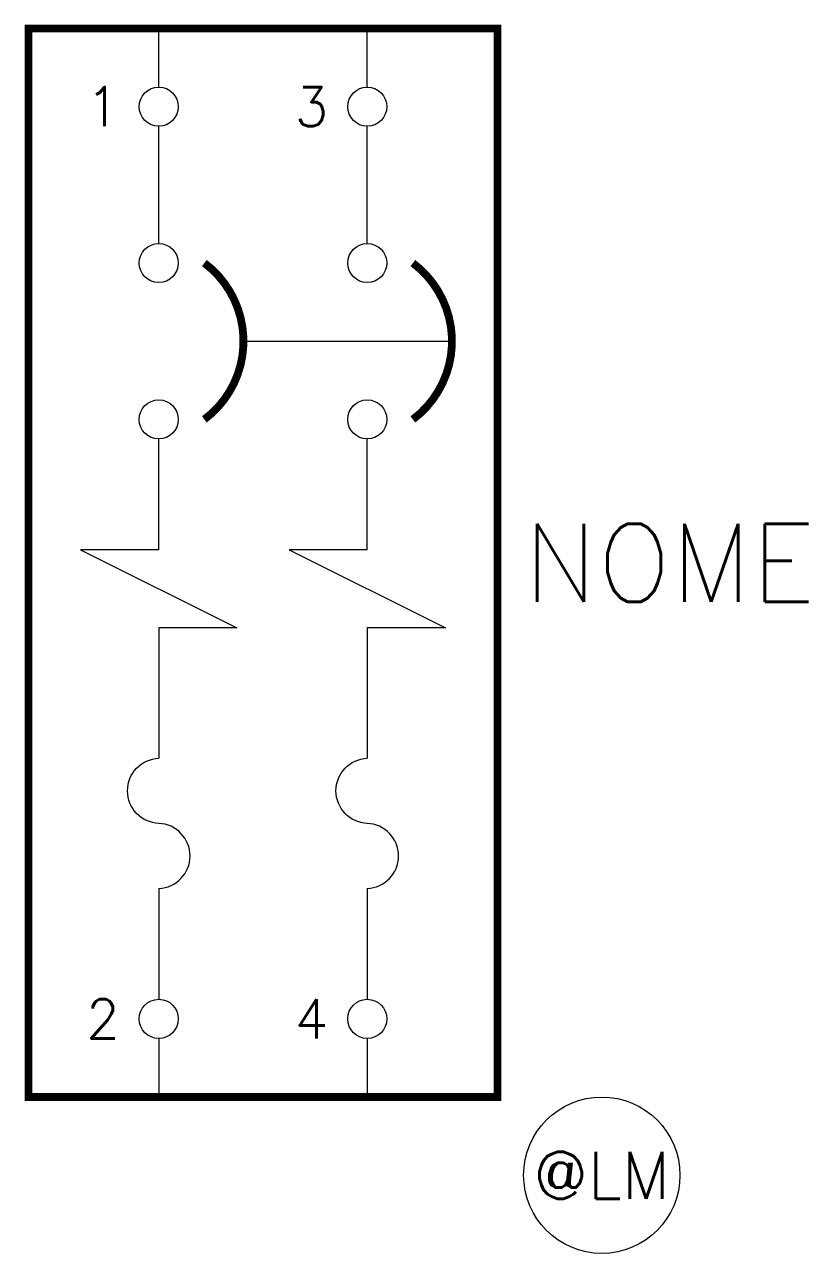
# Model space of a CAD drawing. Header units: millimetres. Extents: x -0.1 to 29.9, y -6 to 41.2.
import ezdxf
from ezdxf.enums import TextEntityAlignment as Align

# ---------------------------------------------------------------- set-up
doc = ezdxf.new("R2010")
doc.units = ezdxf.units.MM
doc.header["$LTSCALE"] = 10
doc.linetypes.add('HIDDEN', pattern=[9.525, 6.35, -3.175])
doc.styles.add('romans', font='romans.shx', dxfattribs={"width": 0.9})

msp = doc.modelspace()

# ---------------------------------------------------------------- linework, layer by layer
for p, q in [((5, 38.75), (5, 41)), ((13, 38.75), (13, 41)), ((5, 32.75), (5, 37.25)), ((13, 32.75), (13, 37.25)), ((5, 8), (5, 3.75)), ((13, 8), (13, 3.75)), ((5, 2.25), (5, 0)), ((13, 2.25), (13, 0))]:
    msp.add_line(p, q)
at = {"linetype": 'HIDDEN'}
msp.add_line((8.25, 29), (16.25, 29), dxfattribs=at)
at = {"color": 0}
for p, q in [((5, 21), (5, 25.25)), ((13, 21), (13, 25.25))]:
    msp.add_line(p, q, dxfattribs=at)
at = {"color": 7}
for p, q in [((5, 18), (5, 13)), ((13, 18), (13, 13))]:
    msp.add_line(p, q, dxfattribs=at)
at = {"color": 5, "const_width": 0.3}
msp.add_lwpolyline([(0, 0), (0, 41), (18, 41), (18, 0)], close=True, dxfattribs=at)
at = {"color": 5, "const_width": 0.3, "flags": 128}
for points in [[(6.75, 32, -0.5), (6.75, 26)], [(14.75, 32, -0.5), (14.75, 26)]]:
    msp.add_lwpolyline(points, format="xyb", dxfattribs=at)
at = {"color": 7}
for points in [[(5, 21), (2, 21), (8, 18), (5, 18)], [(13, 21), (10, 21), (16, 18), (13, 18)]]:
    msp.add_lwpolyline(points, dxfattribs=at)
for points in [[(5, 8, 0.96), (5, 10.5, -0.96), (5, 13)], [(13, 8, 0.96), (13, 10.5, -0.96), (13, 13)]]:
    msp.add_lwpolyline(points, format="xyb", dxfattribs=at)
for centre in [(5, 38), (13, 38), (5, 32), (13, 32), (5, 26), (13, 26), (5, 3), (13, 3)]:
    msp.add_circle(centre, 0.75, dxfattribs=at)
msp.add_circle((22, -3), 3)

# ---------------------------------------------------------------- texts
at = {"style": 'romans', "flags": 4}
for tag, text, p in [('1', '1', (3.5, 38)), ('3', '3', (11.5, 38)), ('2', '2', (3.5, 3)), ('4', '4', (11.5, 3))]:
    msp.add_attdef(tag, text=text, height=1.5, dxfattribs=at).set_placement(p, align=Align.MIDDLE_RIGHT)
msp.add_attdef('NOME', text='NOME', height=3, dxfattribs=at).set_placement((19, 20.5), align=Align.MIDDLE_LEFT)
at = {"lineweight": -3, "style": 'romans', "flags": 4}
msp.add_attdef('@LM', text='@LM', height=1.8, dxfattribs=at).set_placement((22, -3), align=Align.MIDDLE)

doc.saveas('drawing.dxf')
